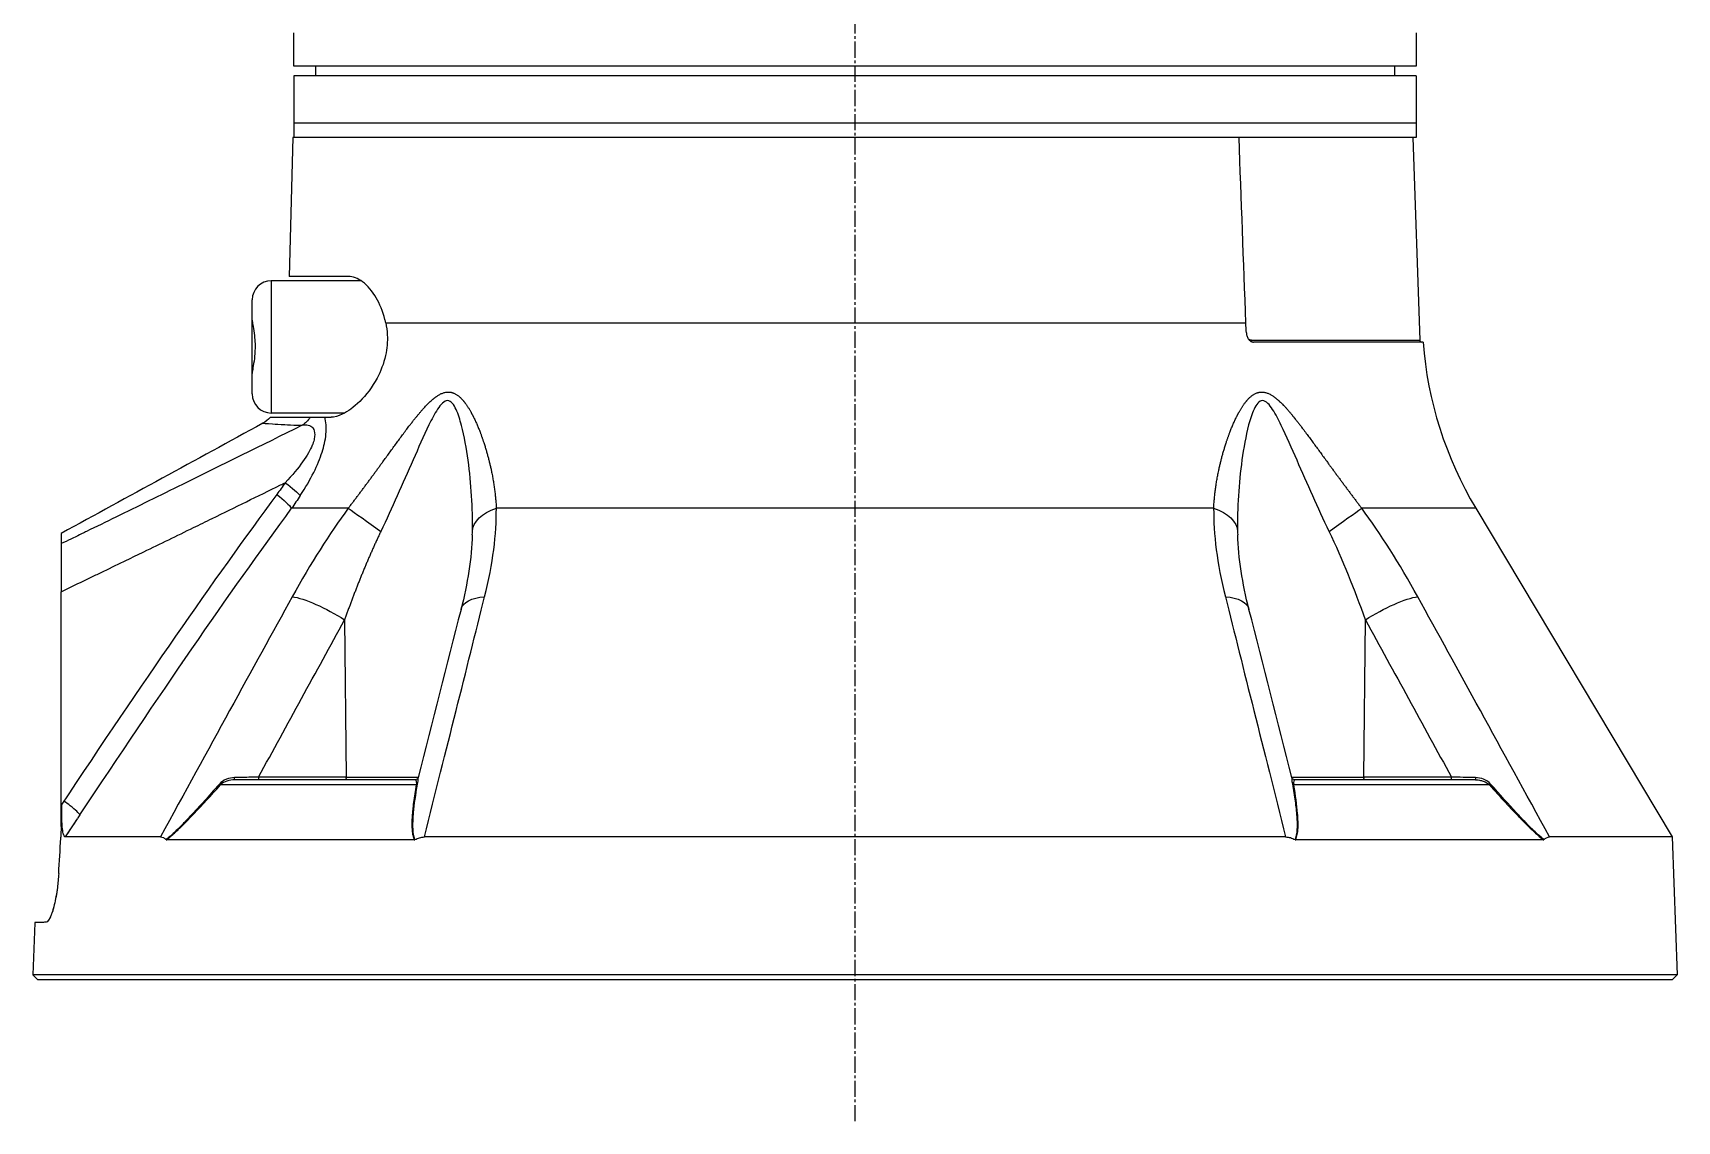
# Model space of a CAD drawing. Header units: millimetres. Extents: x 0 to 4378, y 0 to 2376.
# Drawn here: x 149.3 to 322.1, y 587.4 to 701.8 of the extents above; entities that cross this region are included whole.
import ezdxf

# ---------------------------------------------------------------- set-up
doc = ezdxf.new("R2010")
doc.units = ezdxf.units.MM
doc.header["$LTSCALE"] = 0.2
doc.linetypes.add('CENTER2', pattern=[1.125, 0.75, -0.125, 0.125, -0.125])
doc.layers.add('02_Center Line', color=1, linetype='CENTER2')

# ---------------------------------------------------------------- blocks, each defined once
blk = doc.blocks.new('A$C2641d59f')
for p, q in [((-58.99788131788955, 96.00000000000182), (-58.99788131788955, 99.00000000000182)), ((58.99788131789319, 99.00000000000182), (58.99788131789319, 96.00000000000182)), ((58.99788131789319, 96.00000000000182), (-58.99788131788955, 96.00000000000182)), ((-56.69526961043084, 96.00000000000182), (-56.71272467535891, 95.00000000000182)), ((56.69526961043084, 96.00000000000182), (56.71272467535891, 95.00000000000182)), ((-59, 95.00000000000182), (-59, 88.50000000000182)), ((59, 95.00000000000182), (-59, 95.00000000000182)), ((59, 95.00000000000182), (59, 88.50000000000182)), ((59, 90.00000000000182), (-59, 90.00000000000182)), ((-59.09165072549149, 88.50000000000182), (-59.47396518040114, 73.89999999999964)), ((59, 88.50000000000182), (-59.09165072549149, 88.50000000000182)), ((58.62222269322228, 88.50000000000182), (59.36627882685207, 67.19302010065985)), ((-61.35757160023059, 73.45000000000255), (-61.35757160023059, 59.55000000000109)), ((-51.91498121556651, 73.45000000000255), (-61.35757160023059, 73.45000000000255)), ((-53.24380277816817, 73.89999999999964), (-59.47396518040114, 73.89999999999964)), ((-63.35757160023059, 61.55000000000109), (-63.35757160023059, 71.45000000000255)), ((-49.32365697225396, 69.01392758733527), (41.08654323045448, 69.01392758733527)), ((41.65980048085839, 67.19302010065985), (59.36627882685207, 67.19302010065985)), ((59.70549839655723, 67.00000000000182), (41.89512942248257, 67.00000000000182)), ((-61.45412827580549, 59.100000000004), (-55.7311166800755, 59.100000000004)), ((-53.63645483077562, 59.55000000000109), (-61.35757160023059, 59.55000000000109)), ((-55.73105290613239, 59.100000000004), (-55.07557749949774, 59.100000000004)), ((-53.26389373254642, 49.53608112168331), (-59.22319716028869, 49.53608112172333)), ((37.69948853403912, 49.53608112168331), (-37.69948853407186, 49.53608112168695)), ((65.25560367725484, 49.53608112168331), (53.26389373255188, 49.53608112168331)), ((65.25560367725484, 49.53608112168331), (85.9066057976197, 14.99258666579954)), ((-83.42887954473554, 18.35216030935953), (-83.42893088677738, 40.77397349317289)), ((-58.77755296466967, 40.18198255044808), (-58.7774727404576, 40.18210167973848)), ((58.5297007056397, 40.12261337032214), (58.5296476532676, 40.12271548030367)), ((-53.65089358027763, 37.81226609493933), (-53.4853566482725, 21.29312819804727)), ((53.48535664824703, 21.29312819804727), (53.65089358025398, 37.81226609493933)), ((-71.02883824659148, 32.84434505374338), (-71.02883824659148, 32.83492523750283)), ((-70.7288382465922, 33.2815705641824), (-70.7288382465922, 33.27211003732191)), ((-74.32644903969049, 28.00000000018372), (-74.32145529638365, 28.00000000018372)), ((-74.0288382465933, 28.43996850869917), (-74.0288382465933, 28.43230250017041)), ((-73.82883824659439, 28.73533918587964), (-73.82883824659439, 28.72749287036822)), ((-73.7288382465922, 28.88293441754467), (-73.7288382465922, 28.87500121211087)), ((-46.21265962622056, 21.00000000000182), (-65.2126522615581, 21.00000000000182)), ((-53.48536429224077, 21.29410963994269), (-62.68626785730339, 21.29214691558991)), ((-53.48534690430279, 21.29214691550987), (-45.90464387097745, 21.29214691550987)), ((45.90464387102838, 21.29214691550987), (53.48534690427914, 21.29214691550987)), ((65.212652261529, 21.00000000000182), (46.21265962618054, 21.00000000000182)), ((62.68626785727611, 21.29214691558991), (53.48536429221531, 21.29410963994269)), ((-46.11543369936589, 20.46418141453432), (-66.68335319779544, 20.46418141453432)), ((66.68335319776816, 20.46418141453432), (46.1154336993277, 20.46418141453432)), ((-83.42887409514515, 16.09905492608777), (-83.42887954473554, 18.35216030935953)), ((-83.42887409514515, 16.09905492608777), (-83.35961085378585, 18.3029188322671)), ((-83.14998852689132, 18.7620175213433), (-83.35489165468607, 18.45290484802354)), ((-81.47883824659584, 17.32792990025519), (-81.47883824659584, 17.32799389178217)), ((-81.47883824659584, 17.28461005133249), (-81.47883824659584, 17.28475604055529)), ((-81.22883824659584, 17.66451155348295), (-81.22883824659584, 17.66458568758208)), ((-80.82883824657438, 18.26935042268997), (-80.82883824657438, 18.26957498601951)), ((-83.42887463221632, 16.27118341049754), (-83.46932631844174, 14.98415968118752)), ((-82.99481480386385, 14.9965000441498), (-81.73949372478455, 16.89132182443973)), ((71.22787999214415, 15.68254883717782), (71.2276978293994, 15.68289944134267)), ((-83.47016230749432, 14.88228261239965), (-83.46353557677139, 14.98373622733743)), ((-73.01517167089332, 14.99258666579954), (-82.99519300372594, 14.99258666512287)), ((-46.33548263942612, 14.69478612081548), (-72.35160561411249, 14.69478612081548)), ((45.2628946263394, 14.99258666579954), (-45.26289462592649, 14.99258666737114)), ((72.35160561408702, 14.69478612081548), (46.33548263938428, 14.69478612081548)), ((85.9066057976197, 14.99258666579954), (73.01517164061624, 14.99258666579954)), ((85.90660579797441, 14.99258666581409), (86.41270871266534, 0.4996954135076521)), ((-86.221094580922, 5.986806222705127), (-86.41270871266534, 0.4996954135112901)), ((86.41270871266534, 0.4996954135076521), (-86.4127087126617, 0.4996954135112901)), ((-86.41270871266534, 0.4996954135112901), (-85.93015846101844, 1.818989403545856e-12)), ((-85.93015846101844, 1.818989403545856e-12), (85.9301584610148, -1.818989403545856e-12)), ((86.41270871266534, 0.4996954135076521), (85.9301584610148, -1.818989403545856e-12))]:
    blk.add_line(p, q)
for centre, radius, start, end in [((-61.35757160023059, 71.45000000000255), 2.000000000000002, 90, 180), ((59.56615699225586, 67.20000000000255), 0.2000000000000001, 182.000000000004, 270), ((99.58820448840379, 70.06100551965028), 40.00000000000001, 184.3888581588978, 210.8720833632135), ((-61.35757160023059, 61.55000000000109), 2.000000000000002, 180, 270), ((52.23737825399439, 55.72122140600004), 5.000000000000001, 161.2323786603642, 161.2568348891465)]:
    blk.add_arc(centre, radius, start, end)
at = {"extrusion": (0, 0, -0.9999999999999999)}
for centre, major_axis, ratio, start_param, end_param in [((68.36710382052115, 70.0509255210327), (-1.432827735291606, 40.01783420794884), 0.6817646561882676, 4.684882257077987, 4.710885956730416), ((35.22015836519131, 46.97046557193789), (4.999473748052082, 0.07254131617561752), 0.5854112687848171, 5.239754300711657, 6.263244503907482), ((55.56365480257591, 37.68138112236738), (4.385304804145486, 2.401897364477975), 0.2184332937730045, 4.383547702250129, 5.77849216377495), ((36.5681474184712, 37.68138112983979), (4.844711005073951, 1.236440168090656), 0.4687791268208371, 1.509217204532552e-05, 0.0008866994442377616), ((-4.550487550852267, 149.4239640901706), (79.84917252621227, 134.1595571193332), 0.1101017075436954, 3.086416260472389, 3.086718800803501)]:
    blk.add_ellipse(centre, major_axis=major_axis, ratio=ratio, start_param=start_param, end_param=end_param, dxfattribs=at)
at = {"extrusion": (0, 0, -1)}
for centre, major_axis, ratio, start_param, end_param in [((41.80006334819154, 67.20000000000255), (6.671909118932673e-15, -0.2000000000000001), 0.7017418188255553, 0.5217441921697006, 1.535889741754577), ((45.36529501962286, 55.72122140600004), (7.119305145408818e-14, 5.000000000000001), 0.8684450969006212, 6.138405161316433, 6.138502726635164), ((-59.52340639294016, 60.85018029219464), (0.03806951426071101, 2.999758442288971), 0.9340632835532738, 2.181850768919208, 2.597153296152335), ((-60.68663713804744, 52.30560269561647), (2.480235443825535, -1.687729878621443), 0.1308235511377105, 4.948035408664104, 5.895303441798755), ((-61.56010725568922, 51.07545045156985), (2.411352664815771, -1.784762820625164), 0.1400622427797423, 4.942659321620112, 5.910605933030032), ((-49.76096085215067, 46.97046557193789), (-4.053536188257431, 2.927258849248567), 0.01176237832377594, 0.5188713298109455, 1.542361532997457), ((-35.22015836522223, 46.97046557193789), (-4.999473748050191, 0.0725413161811845), 0.585411268785078, 0.01994080326741297, 1.043431006466839), ((49.76096085213067, 46.97046557193789), (4.053536188257384, 2.927258849248379), 0.01176237832409015, 4.740823774178326, 5.764313977378458), ((-58.24738666996927, 106.6960910248363), (-169.1336206684404, -92.68933907332608), 0.2220571065942742, 4.975886450032911, 4.981824844137864), ((-55.5636550637355, 37.6813815434889), (4.38530399946204, -2.401896923740724), 0.2184332937726352, 3.646285647341157, 5.041230412281969), ((-36.56814741850394, 37.68138112983979), (-4.84471100507386, 1.236440168091962), 0.4687791268206943, 6.283170214987405, 7.230215262005152), ((36.5681474184712, 37.68138112983979), (4.844711005073951, 1.236440168090657), 0.4687791268208373, 5.336155352353412, 6.283200399351633), ((-36.56814741850394, 37.68138112983979), (-4.844711005073859, 1.236440168091958), 0.4687791268206942, 6.282298607728448, 6.283170214987406), ((-65.21265227196636, 21.29999306240461), (-3.088830449502969e-11, -0.299993062415462), 0.003767448132985185, 8.65367718283494e-06, 1.323476485999903), ((-62.5715025417885, 21.30000000007749), (-2.391153681308156e-13, -0.3000000000757287), 0.3826834323650485, 0, 1.544615301971646), ((-53.3705811260279, 21.30000000000109), (-1.003225822727993e-16, -0.30000000000002), 0.3826834323649658, 0, 1.547888461282266), ((-46.21265962622056, 21.30000000000109), (1.756502940375659e-14, -0.2999999999998654), 0.9999929031416048, 4.959733320791932, 6.283185307179645), ((46.21265962618054, 21.30000000000109), (0.07344946687609819, -0.2908695570942053), 0.9999937539354071, 0.2473443803419269, 1.570796326794983), ((53.37058112600243, 21.30000000000109), (-3.332905240856221e-16, -0.3), 0.3826834323653621, 4.735296845897311, 6.283185307179583), ((62.57150254176668, 21.30000000006658), (-4.281218521948166e-12, -0.3000000000633775), 0.3826834323658283, 4.738570000242141, 6.283185306713871), ((65.2126522719409, 21.29999306240825), (3.072389255393693e-11, -0.299993062417407), 0.003767448133108288, 4.959708822038969, 6.283176653497192), ((-66.87237018290398, 20.65701769743646), (0.2236197497770865, -0.1999855182479166), 0.1344646345647762, 0.4552805060985321, 1.192863418949582), ((46.24614998497964, 20.6570176974401), (-0.2951491284394803, -0.05373073590661555), 0.6605644280452561, 5.287347962810649, 6.024930875657823), ((66.87237018288579, 20.65701769742918), (0.2236197497944507, 0.1999855182293748), 0.1344646346481203, 1.94872923463608, 2.686312147490463), ((-84.22234143353671, 18.43069115428625), (-2.50094897447628, 1.656880872925403), 0.1278304533983248, 1.807960477060139, 1.837343748741393), ((-80.91902415452205, 25.69485954397351), (1.774054860926731, 11.65337647668621), 0.1452992235681348, 4.003320861225973, 4.019878715044866), ((1075.350872287683, -700.4975617069122), (-1234.455022477702, -656.3476469862201), 0.9653511194565123, 1.057223007896861, 1.058864727962961), ((-1.662825677158253, -89.56889201972263), (-11.917217211886, -378.2196698701732), 0.2321113495944757, 1.843580702354086, 1.843591468505061)]:
    blk.add_ellipse(centre, major_axis=major_axis, ratio=ratio, start_param=start_param, end_param=end_param, dxfattribs=at)
at = {"extrusion": (0, 0, -0.9999999999999998)}
for centre, major_axis, ratio, start_param, end_param in [((-98.752649785627, 66.20846790545875), (-45.75208855537981, -9.383181901956274), 0.7959866915353593, 3.813983444511928, 3.853066969921844), ((-46.24614998502148, 20.65701769742918), (0.2951491284363623, -0.0537307359346723), 0.6605644279742764, 0.2582544314624835, 0.9958373443043325), ((-70.32023226974343, 35.6927524015864), (-166.0234753291558, -250.6170606738175), 0.002880447990082447, 4.783917869694299, 4.785571770148213)]:
    blk.add_ellipse(centre, major_axis=major_axis, ratio=ratio, start_param=start_param, end_param=end_param, dxfattribs=at)
at = {"extrusion": (0, 0, -0.9999999999999997)}
blk.add_ellipse((67.61278340083481, 21.52021608854011), major_axis=(-14.7072059155963, 0.2925131865084867), ratio=0.02351572711240821, start_param=4.87577315885933, end_param=5.053497685291346, dxfattribs=at)
for points, knots in [([(-58.99788131788955, 99.00000000000182), (-58.99788131788955, 99.05596077663904), (-58.99796531498578, 99.11269328280287), (-58.99811344497721, 99.16549944680992), (-58.9982615747449, 99.21830553001018), (-58.99847675059209, 99.26864172552632), (-58.99870808990454, 99.31234000420773), (-58.99893943452844, 99.3560392856798), (-58.9991914942857, 99.39430562870075), (-58.99940466529551, 99.42397035231443), (-58.9996178396359, 99.45363553942843), (-58.99979631766109, 99.47553683756087), (-58.99989822190764, 99.48784235790481), (-58.9999647125951, 99.49587148875253), (-58.99999999999636, 99.49998670446257), (-58.99999999999636, 99.49999996723454), (-58.99999999999636, 99.49999998907697), (-58.99999999989996, 99.49999999971806), (-58.99999999970532, 99.4999999991469)], [0, 0, 0, 0, 0.107467641415859, 0.107467641415859, 0.107467641415859, 0.21493511837461, 0.21493511837461, 0.21493511837461, 0.322405061510816, 0.322405061510816, 0.322405061510816, 0.42987668383301, 0.42987668383301, 0.42987668383301, 0.499999985704788, 0.499999985704788, 0.499999985704788, 0.5001154899819796, 0.5001154899819796, 0.5001154899819796, 0.5001154899819796]), ([(58.9999999997126, 99.4999999991469), (58.99999981937799, 99.49999947119613), (58.99991584697273, 99.49031855935209), (58.99976788033564, 99.47181557103067), (58.99961975472252, 99.45329270296679), (58.99940458357923, 99.42539766286973), (58.99917324608759, 99.39044042006753), (58.99894190328996, 99.3554823751274), (58.99868984233035, 99.31249762741754), (58.99847666796632, 99.2650455438179), (58.99826349027353, 99.2175927187327), (58.99808500701511, 99.16436799496842), (58.99798309946345, 99.10958938726435), (58.99791660661685, 99.0738473303918), (58.99788131789319, 99.03681389264784), (58.99788131789319, 99.00000000000182)], [0.5001154900536773, 0.5001154900536773, 0.5001154900536773, 0.5001154900536773, 0.607467633342504, 0.607467633342504, 0.607467633342504, 0.714935116538333, 0.714935116538333, 0.714935116538333, 0.82240506571597, 0.82240506571597, 0.82240506571597, 0.929876694220965, 0.929876694220965, 0.929876694220965, 1, 1, 1, 1]), ([(-49.32365697225396, 69.01392758733527), (-49.35010379524101, 69.13707195021016), (-49.37839029869428, 69.25902800219228), (-49.63051690834982, 70.25470446355575), (-49.96306931653817, 71.03755899955831), (-50.7319284975365, 72.35909815970626), (-51.23694116961087, 72.95038489831677), (-52.26148245477816, 73.71483853950667), (-52.77922288675654, 73.89945831921614), (-53.24380277816817, 73.89999999999964)], [-4.497581447623855, -4.497581447623855, -4.497581447623855, -4.497581447623855, -4.459504378649212, -4.459504378649212, -4.182134506003827, -4.182134506003827, -3.861141805736833, -3.861141805736833, -3.549738273612625, -3.549738273612625, -3.549738273612625, -3.549738273612625]), ([(-63.3575716002324, 69.29740700247748), (-63.35777990305542, 69.18466142588113), (-63.33468480531155, 69.02710643422142), (-63.26182115268603, 68.58216630109928), (-63.20690945331808, 68.27590067775418), (-63.12226401839689, 67.64561385689558), (-63.09037201810497, 67.3380993563278), (-63.06134968094011, 66.7876588493582), (-63.0571189028451, 66.55331768443102), (-63.06634963884062, 66.05495588309532), (-63.08218269135796, 65.79474756042146), (-63.14181514313168, 65.16395194094912), (-63.19531963074587, 64.8137818700543), (-63.28876560930075, 64.24924631368594), (-63.32899055847702, 64.02713964526083), (-63.3538873275611, 63.79963464073626), (-63.35766524145947, 63.74748671792076), (-63.3575716002324, 63.70259299752615)], [1.226866860049611, 1.226866860049611, 1.226866860049611, 1.226866860049611, 1.323507215695209, 1.323507215695209, 1.445860169712676, 1.445860169712676, 1.546240725166403, 1.546240725166403, 1.61872455074069, 1.61872455074069, 1.70080073604406, 1.70080073604406, 1.826043551194222, 1.826043551194222, 1.937058211534999, 1.937058211534999, 1.976178444909603, 1.976178444909603, 1.976178444909603, 1.976178444909603]), ([(-49.32365697225396, 69.01392758733527), (-49.23897549000139, 68.61669793953297), (-49.18310130430837, 68.20321364718802), (-49.12416466571813, 67.04709471792557), (-49.18887330551297, 66.31463678118416), (-49.53626394155071, 64.73859887995968), (-49.85034171461666, 63.94050955633975), (-50.74069017980582, 62.27107397987675), (-51.38418572818046, 61.435576229871), (-52.67367566933353, 60.16070781126291), (-53.30940870242921, 59.69763256494298), (-54.31926536001629, 59.21085132740154), (-54.71924167172619, 59.09997913731968), (-55.07557749949592, 59.100000000004)], [-3.945015849113856, -3.945015849113856, -3.945015849113856, -3.945015849113856, -3.812381416842002, -3.812381416842002, -3.585477498220373, -3.585477498220373, -3.313626774316878, -3.313626774316878, -2.951008644487252, -2.951008644487252, -2.619444718049323, -2.619444718049323, -2.379641178510675, -2.379641178510675, -2.379641178510675, -2.379641178510675]), ([(41.13408694869031, 67.97382305320752), (41.14108397180462, 67.8457028573448), (41.16627396479817, 67.71937261286257), (41.25129990480673, 67.48054995897655), (41.31130787929214, 67.37094407695804), (41.4502958523135, 67.19650139824626), (41.52575273677576, 67.12976628478464), (41.67208069231128, 67.04409183235657), (41.74017987178377, 67.01882177855987), (41.83773655521873, 67.00241758761513), (41.86651419948248, 66.99999988775198), (41.89512942248257, 67.00000000000182)], [0.03964738329097985, 0.03964738329097985, 0.03964738329097985, 0.03964738329097985, 0.0781729810393118, 0.0781729810393118, 0.1178623118196047, 0.1178623118196047, 0.1537190074562945, 0.1537190074562945, 0.1825701668262684, 0.1825701668262684, 0.1946468712909609, 0.1946468712909609, 0.1946468712909609, 0.1946468712909609]), ([(-40.21779140185754, 47.10135030598576), (-40.17206216730119, 49.57898896162988), (-40.3264571316904, 52.09386931435256), (-40.84073780428844, 55.82628754928919), (-41.05679069860707, 57.06824092626084), (-41.51915879278204, 58.83909390067674), (-41.69741498934673, 59.42105135607744), (-42.15441046811611, 60.41320603468375), (-42.45009118916641, 60.84085682425757), (-43.18516658222143, 60.85548204245606), (-43.55839742469834, 60.43496582085754), (-44.20349555817302, 59.45857231709488), (-44.4964164510202, 58.88973995917877), (-45.36066876565383, 57.11547964514648), (-45.89887805285252, 55.86755224871922), (-47.53784725727382, 52.1180901862881), (-48.65384611049558, 49.58603525178296), (-49.84178917348618, 47.10135030598576)], [0, 0, 0, 0, 0.25, 0.25, 0.375, 0.375, 0.4375, 0.4375, 0.5, 0.5, 0.5625, 0.5625, 0.624999999999999, 0.624999999999999, 0.749999999999999, 0.749999999999999, 1, 1, 1, 1]), ([(49.84178917346435, 47.10135030598576), (48.65721498492894, 49.57898896162624), (47.54835883669148, 52.09386931435256), (45.91695283802255, 55.82628754928919), (45.38127296268431, 57.06824092626448), (44.52221485665905, 58.83909390067311), (44.224432609004, 59.42105135606289), (43.57640142178388, 60.41320603469831), (43.20618609119447, 60.84085682422847), (42.46854294656805, 60.85548204248153), (42.16849955293947, 60.43496582082116), (41.71086886219564, 59.45857231713126), (41.53420056694085, 58.88973995917149), (41.06570662435479, 57.11547964515739), (40.8474510393462, 55.86755224872286), (40.3277827545553, 52.11809018627719), (40.17193211543417, 49.58603525181206), (40.21779140182662, 47.10135030598576)], [0, 0, 0, 0, 0.250000000000001, 0.250000000000001, 0.375000000000001, 0.375000000000001, 0.437500000000001, 0.437500000000001, 0.500000000000001, 0.500000000000001, 0.562500000000001, 0.562500000000001, 0.625, 0.625, 0.750000000000001, 0.750000000000001, 1, 1, 1, 1]), ([(-58.30714185546822, 50.86597543961216), (-57.1715441268243, 52.58715699854838), (-56.43875021842541, 54.12685932208296), (-56.02040894796301, 55.42788766314879), (-55.81123831272998, 56.07840183368353), (-55.67390703754427, 56.62446165952679), (-55.60569862743614, 57.31789116275286), (-55.53749021732801, 58.01132066597893), (-55.58795135817854, 58.64659572117853), (-55.73105294240304, 59.100000000004)], [0, 0, 0, 0, 0.5, 0.5, 0.5, 0.75, 0.75, 0.75, 1, 1, 1, 1]), ([(-58.10472569676858, 58.26571478955702), (-62.40498413267233, 56.13283995889469), (-66.59834659463922, 54.06057669759139), (-70.68311162740792, 52.0500081895716), (-73.06236855196039, 50.87891046262484), (-75.40478489336601, 49.72874357580622), (-77.71001831119611, 48.59971959594805), (-78.73617733689753, 48.09714222646835), (-79.75496819878026, 47.59875376854143), (-80.76636126634185, 47.10457249403953), (-80.91984649665028, 47.02957739157682), (-81.07317028580474, 46.95462506278091), (-81.2263419245428, 46.87963488528658), (-81.62809018553162, 46.68294590521509), (-82.02851364224625, 46.48820591714139), (-82.42782516477382, 46.29331563828055)], [0, 0, 0, 0, 0.5039546104364107, 0.5039546104364107, 0.5039546104364107, 0.7974935256304067, 0.7974935256304067, 0.7974935256304067, 0.9281603834382046, 0.9281603834382046, 0.9281603834382046, 0.9479898972121645, 0.9479898972121645, 0.9479898972121645, 1, 1, 1, 1]), ([(-62.24514397332314, 58.47133172258873), (-62.24426314869925, 58.47181501870909), (-61.89677616966583, 58.44852699433432), (-61.21213423656627, 58.4088054040094), (-60.87763127582548, 58.38939819430198), (-60.46421544526856, 58.36499954831561), (-59.96754446107116, 58.33766815389936), (-59.95625959329118, 58.3370471569342), (-59.94492971830368, 58.33642466063793), (-59.93355498944948, 58.33580074133897), (-59.55226635546023, 58.3148865428102), (-59.11543962074211, 58.28765212966209), (-58.62933873651855, 58.27683426710973)], [0.5000316437555168, 0.5000316437555168, 0.5000316437555168, 0.5000316437555168, 0.7671377573834874, 0.7671377573834874, 0.7671377573834874, 0.8976406984407046, 0.8976406984407046, 0.8976406984407046, 0.9006058574323157, 0.9006058574323157, 0.9006058574323157, 1, 1, 1, 1]), ([(-58.10472569677404, 58.26571478954975), (-57.97981925873319, 58.29010919790562), (-57.86517972511865, 58.30183761893386), (-57.65820162342425, 58.3049115757367), (-57.59058088924212, 58.30133267182646), (-57.27600137505942, 58.23689834431389), (-57.12659246877593, 58.15575161695415), (-56.84951246625133, 57.80342198134349), (-56.78167470052722, 57.55384216161292), (-56.79417299133456, 57.09152009473655), (-56.81742807726187, 56.92277821375137), (-56.88223459647816, 56.65042508130682), (-56.90882508646064, 56.55643208263609), (-56.97220394159376, 56.36244968897336), (-57.02567830195949, 56.22162113538252), (-57.45597740136145, 55.16844764460075), (-58.38229741250689, 53.81745578998925), (-59.89288003648471, 52.22707185061336)], [0, 0, 0, 0, 0.0624999999999958, 0.0624999999999958, 0.124999999999992, 0.124999999999992, 0.249999999999984, 0.249999999999984, 0.374999999999976, 0.374999999999976, 0.437499999999974, 0.437499999999974, 0.468749999999972, 0.468749999999972, 0.499999999999971, 0.499999999999971, 1, 1, 1, 1]), ([(-83.42889715421006, 40.77397225138884), (-82.3116441195616, 41.31245749465415), (-81.19410259521464, 41.8502771677031), (-80.07700785083944, 42.38911604827263), (-79.69816109683234, 42.57185557136654), (-79.31936022464652, 42.75469749514195), (-78.94060555344186, 42.93764105329137), (-78.14692762754385, 43.32099807784653), (-77.35344438208631, 43.70479092483401), (-76.5601456936638, 44.08899539842787), (-75.95572867823648, 44.38172211616438), (-75.35141879757794, 44.67468778183502), (-74.74721249525464, 44.96788342551918), (-73.00848410027174, 45.81161443097335), (-71.27060736283784, 46.65724520804179), (-69.53349871240425, 47.50457371814082), (-68.87620061581765, 47.82519120901088), (-68.219011778805, 48.14605059088171), (-67.56192893096522, 48.46714410187815), (-65.16827737119456, 49.63683828267858), (-62.77602172559637, 50.80962300320425), (-60.38498407434236, 51.98507995633372), (-60.2209514716269, 52.06571995098238), (-60.05692451253344, 52.14637260566633), (-59.89294017092834, 52.22704226836322)], [0, 0, 0, 0, 0.1421652837245261, 0.1421652837245261, 0.1421652837245261, 0.190378612578461, 0.190378612578461, 0.190378612578461, 0.2914093265324066, 0.2914093265324066, 0.2914093265324066, 0.368384977048041, 0.368384977048041, 0.368384977048041, 0.5898983057888376, 0.5898983057888376, 0.5898983057888376, 0.673715912312036, 0.673715912312036, 0.673715912312036, 0.979050536781829, 0.979050536781829, 0.979050536781829, 0.9999974395311569, 0.9999974395311569, 0.9999974395311569, 0.9999974395311569]), ([(-83.42889948981247, 46.90031270232248), (-83.42889951261532, 46.90031268986604), (-83.42889953541817, 46.90031165241635), (-83.42889955821738, 46.90030959038086), (-83.4289026712504, 46.90002804116193), (-83.42890574457851, 46.8806334003948), (-83.42890877056561, 46.84328919242944), (-83.42891181404957, 46.80572905546251), (-83.42891480830258, 46.75001255123243), (-83.4289177626215, 46.67749663748509), (-83.42891779034471, 46.67681612075648), (-83.42891781806247, 46.67613412569153), (-83.42891784577296, 46.67545065323611), (-83.42892076244243, 46.60351259784329), (-83.42892361661325, 46.50636677101102), (-83.42892648472844, 46.41498937870165), (-83.42892654380012, 46.41310733339014), (-83.4289266028245, 46.41122817154064), (-83.42892666179614, 46.40935213220473), (-83.42892949324596, 46.3192769901525), (-83.42893228610228, 46.20948323188895), (-83.42893436792656, 45.8210294926339)], [0.499087152591399, 0.499087152591399, 0.499087152591399, 0.499087152591399, 0.5, 0.5, 0.5, 0.6246396587464345, 0.6246396587464345, 0.6246396587464345, 0.75, 0.75, 0.75, 0.7511764287981537, 0.7511764287981537, 0.7511764287981537, 0.875, 0.875, 0.875, 0.877550319783114, 0.877550319783114, 0.877550319783114, 1, 1, 1, 1]), ([(-83.42893436792656, 45.82102949180808), (-83.4289352004671, 45.66559109591435), (-83.42893575721246, 45.41733119193123), (-83.4289363160351, 44.77031784473911), (-83.42893629323225, 44.36192014450171), (-83.42893560099583, 43.44018444726498), (-83.42893495106546, 42.93084888145859), (-83.42893322616328, 41.87742706805329), (-83.4289321352444, 41.3229716241749), (-83.42889715421006, 40.77397225138884)], [-0.6621411955046085, -0.6621411955046085, -0.6621411955046085, -0.6621411955046085, -0.500004661764362, -0.500004661764362, -0.330185761901586, -0.330185761901586, -0.1648010392819811, -0.1648010392819811, -7.303728316256653e-06, -7.303728316256653e-06, -7.303728316256653e-06, -7.303728316256653e-06]), ([(-65.21374811873102, 21.22655100394149), (-65.51414538070458, 21.21941077293195), (-65.76293809793242, 21.17579341432611), (-66.07475576346769, 21.05349668929375), (-66.38657342900115, 20.93119996425776), (-66.63301649735877, 20.76373177373353), (-66.81484775148601, 20.55527606855139)], [0, 0, 0, 0, 0.5, 0.5, 0.5, 1, 1, 1, 1]), ([(-62.68626823079467, 21.2921469155026), (-62.80536151858905, 21.28878362034993), (-62.96461826775521, 21.283883178412), (-63.37402608025877, 21.27254198808623), (-63.65932846420765, 21.26535034749213), (-64.45847859246715, 21.24449980194731), (-64.89771297149673, 21.23406756257282), (-65.21374811873102, 21.22655100394149)], [0, 0, 0, 0, 0.249999999999997, 0.249999999999997, 0.499999999999994, 0.499999999999994, 0.9999999897108722, 0.9999999897108722, 0.9999999897108722, 0.9999999897108722]), ([(-46.21265962622056, 21.00000000000182), (-46.21163934727156, 21.00000000000182), (-46.18730065436102, 20.99241500384051), (-46.16970848663368, 20.96549974774643), (-46.16091240277092, 20.95204211969576), (-46.15302286122096, 20.93614381021143), (-46.14626920716546, 20.920105159983), (-46.13951555311178, 20.90406650975456), (-46.13688644692047, 20.89842185567068), (-46.12978470467715, 20.87331246184658), (-46.1013777357075, 20.77287488656111), (-46.09574509862796, 20.62295855088269), (-46.11543369936589, 20.46418141453432)], [0, 0, 0, 0, 0.250000000000017, 0.250000000000017, 0.250000000000017, 0.375000000000014, 0.375000000000014, 0.375000000000014, 0.500000000000011, 0.500000000000011, 0.500000000000011, 1, 1, 1, 1]), ([(-45.96985338562808, 20.55527606855139), (-45.93111392198261, 20.76284622896674), (-45.91858481771669, 20.94457891877937), (-45.91747518112243, 21.05230878864495), (-45.91638779654568, 21.15787830531735), (-45.92441206907279, 21.21696887246617), (-45.92195599880688, 21.22605598316113)], [0, 0, 0, 0, 0.5, 0.5, 0.5, 0.9899732859675678, 0.9899732859675678, 0.9899732859675678, 0.9899732859675678]), ([(45.92195585622903, 21.22607290792621), (45.92438150571616, 21.2176151384283), (45.91611459266278, 21.17332114196142), (45.91727051903581, 21.05349668932286), (45.91845029500655, 20.93119996419591), (45.93094864636623, 20.76373177367168), (45.96985338558807, 20.55527606855139)], [0.0101076806554166, 0.0101076806554166, 0.0101076806554166, 0.0101076806554166, 0.5, 0.5, 0.5, 1, 1, 1, 1]), ([(65.21265228175253, 21.00000000000182), (65.22473189923949, 21.00000000000182), (65.47494140918934, 20.99241500387689), (65.63921300221409, 20.96549974768095), (65.72134879872465, 20.95204211958298), (65.7935190310618, 20.936143810055), (65.8559054116231, 20.92010515982656), (65.91829179218439, 20.90406650959449), (65.93967929138671, 20.89842185568523), (66.01414535033473, 20.87331246184658), (66.3120095861268, 20.77287488648835), (66.53498361084712, 20.62295855074444), (66.68335319776816, 20.46418141453069)], [0, 0, 0, 0, 0.250000000000002, 0.250000000000002, 0.250000000000002, 0.375000000000003, 0.375000000000003, 0.375000000000003, 0.500000000000003, 0.500000000000003, 0.500000000000003, 1, 1, 1, 1]), ([(66.81484775145873, 20.55527606855139), (66.63378892083529, 20.76284622909407), (66.35142247716794, 20.94457891876846), (66.07823244844985, 21.05230878864495), (65.80504241973176, 21.16003865852508), (65.51595243646807, 21.21936784340323), (65.21374811870555, 21.22655100394149)], [0, 0, 0, 0, 0.5, 0.5, 0.5, 1, 1, 1, 1]), ([(-66.81484775158788, 20.55527606843498), (-67.36543423382318, 19.92406830547588), (-67.89389006881538, 19.32734981907379), (-68.40095011091034, 18.76592805598739), (-68.65448013195964, 18.48521717444783), (-68.90265294041819, 18.21334998234852), (-69.14539227774003, 17.95041336030226), (-69.27018949256671, 17.81523231190477), (-69.40409780962, 17.67101108599127), (-69.53749700508524, 17.52790569324679), (-69.66356860270935, 17.39266105830575), (-69.7893053379048, 17.25830189815133), (-69.9063374592024, 17.13345860113441), (-70.3002842828173, 16.71321824520237), (-70.61139895406814, 16.38398536566638), (-70.94811710808062, 16.04769096870768), (-71.02315048658056, 15.97275201910634), (-71.0994452194318, 15.8973436369688), (-71.17826424956183, 15.82054901161428), (-71.61078984103005, 15.39913249965866), (-72.02120268194449, 15.03152935183061), (-72.4016308909031, 14.71445221376598)], [0, 0, 0, 0, 0.25, 0.25, 0.25, 0.375, 0.375, 0.375, 0.4392650343597297, 0.4392650343597297, 0.4392650343597297, 0.5, 0.5, 0.5, 0.7044425627018706, 0.7044425627018706, 0.7044425627018706, 0.75, 0.75, 0.75, 0.9999999997526038, 0.9999999997526038, 0.9999999997526038, 0.9999999997526038]), ([(-72.35160624515447, 14.69478796126532), (-72.14224867314442, 14.8646131629921), (-71.92717301961966, 15.04757667843842), (-71.70656828093706, 15.24372731006406), (-71.59626578475218, 15.34180273865604), (-71.48458413990738, 15.44317851728738), (-71.37152156907177, 15.54783719870284), (-71.25845899823616, 15.65249588012193), (-71.11526642946046, 15.7880913629906), (-71.02817569840772, 15.87163857520318), (-70.98705311115191, 15.91108798024106), (-70.94472987184781, 15.95194654211627), (-70.90120410031705, 15.99418742817397), (-70.7603693286328, 16.13086474219563), (-70.60700834146337, 16.28249907121608), (-70.4412241427708, 16.44884986143552), (-70.2242034130013, 16.66661229100828), (-69.96003807092711, 16.93654669258649), (-69.72647083190168, 17.17831982931057), (-69.63722927449271, 17.27069670267338), (-69.54727331856338, 17.36425685168251), (-69.4566221213845, 17.45893192785843), (-68.59824685807325, 18.3554092604445), (-67.67234455425933, 19.35759727389632), (-66.68335319779544, 20.46418141453432)], [1.43745142533264e-07, 1.43745142533264e-07, 1.43745142533264e-07, 1.43745142533264e-07, 0.125, 0.125, 0.125, 0.1875, 0.1875, 0.1875, 0.25, 0.25, 0.25, 0.2795113116207419, 0.2795113116207419, 0.2795113116207419, 0.375, 0.375, 0.375, 0.5, 0.5, 0.5, 0.547760099930063, 0.547760099930063, 0.547760099930063, 1, 1, 1, 1]), ([(-46.11543369936589, 20.46418141453069), (-46.23259495513412, 19.82353769389556), (-46.32705237479058, 19.21942938143002), (-46.39930343874039, 18.65178264462702), (-46.43542897071529, 18.36795927622552), (-46.46600435322944, 18.09325299861848), (-46.49110771096093, 17.82767472662636), (-46.50292147254913, 17.70269230706799), (-46.51352283546839, 17.57972223178331), (-46.52292281328846, 17.45879453999623), (-46.52350995955931, 17.45124109205608), (-46.52409241627174, 17.44369524572357), (-46.52467013857313, 17.43615704625154), (-46.53449696471398, 17.30793527686365), (-46.54166249412265, 17.20462982824938), (-46.55008769778942, 17.05834619399502), (-46.57418899001277, 16.63988454544051), (-46.57952452621976, 16.29377229317288), (-46.56727959295677, 15.99477392918016), (-46.56240244733817, 15.87568315671342), (-46.55534206195807, 15.76369021416212), (-46.54520370713362, 15.65758128925336), (-46.52740746681229, 15.47132425242125), (-46.50849661588654, 15.33400732174596), (-46.47545454000647, 15.17646198624971), (-46.44241250357663, 15.01891683885151), (-46.39587694681722, 14.85835618350211), (-46.33548351767968, 14.69478796126532)], [0, 0, 0, 0, 0.250000000000003, 0.250000000000003, 0.250000000000003, 0.375000000000003, 0.375000000000003, 0.375000000000003, 0.4338256046988476, 0.4338256046988476, 0.4338256046988476, 0.437500000000003, 0.437500000000003, 0.437500000000003, 0.500000000000003, 0.500000000000003, 0.500000000000003, 0.6787886469182824, 0.6787886469182824, 0.6787886469182824, 0.750000000000004, 0.750000000000004, 0.750000000000004, 0.875000000000002, 0.875000000000002, 0.875000000000002, 0.9999998507560783, 0.9999998507560783, 0.9999998507560783, 0.9999998507560783]), ([(-46.25602205632822, 14.71446385851414), (-46.3670328902117, 15.03390638370365), (-46.43287052579035, 15.40662396914377), (-46.45518820555844, 15.83592443843554), (-46.45904629586585, 15.91013824545917), (-46.46135443157254, 15.9800205891861), (-46.4628575724073, 16.04830002421477), (-46.46570205186617, 16.17750910839277), (-46.46510322775794, 16.30134020661899), (-46.46227062302933, 16.43965088983714), (-46.45794115256649, 16.65105067022341), (-46.44734051029263, 16.8864797857841), (-46.43063487971085, 17.14458550143718), (-46.42248074371673, 17.27056871984132), (-46.41280494400417, 17.3979181286395), (-46.40183668264945, 17.52655594406497), (-46.3229208790508, 18.45209521132529), (-46.17616813586937, 19.44982364114367), (-45.96985338564991, 20.5552760684277)], [3.037985271076091e-06, 3.037985271076091e-06, 3.037985271076091e-06, 3.037985271076091e-06, 0.249999999999998, 0.249999999999998, 0.249999999999998, 0.2932173445480433, 0.2932173445480433, 0.2932173445480433, 0.374999999999997, 0.374999999999997, 0.374999999999997, 0.499999999999996, 0.499999999999996, 0.499999999999996, 0.5610133807393108, 0.5610133807393108, 0.5610133807393108, 1, 1, 1, 1]), ([(45.96985338560989, 20.55527606843498), (46.08765805577059, 19.92406837031558), (46.18629090330069, 19.32734993562735), (46.26268082584829, 18.76592820320911), (46.30087578712119, 18.48521733699636), (46.33356372868911, 18.21335015567638), (46.36072793100357, 17.95041353994202), (46.37469360372052, 17.81523244100208), (46.38832177956647, 17.67101114937213), (46.40049637062839, 17.52790569334866), (46.41200220380415, 17.39266110934295), (46.42219660600676, 17.25830200073506), (46.43063434836222, 17.1334587495603), (46.45903700766576, 16.71321833689399), (46.47170293712225, 16.383985415805), (46.46364276475833, 16.04769096852579), (46.46184665817236, 15.97275204110156), (46.45913408230263, 15.89734368109748), (46.45494239486106, 15.82054907884049), (46.43194045544442, 15.39913769892701), (46.36621040259524, 15.03153837048558), (46.25602205629912, 14.71446385850686)], [0, 0, 0, 0, 0.249999999999999, 0.249999999999999, 0.249999999999999, 0.374999999999998, 0.374999999999998, 0.374999999999998, 0.4392650599270913, 0.4392650599270913, 0.4392650599270913, 0.499999999999997, 0.499999999999997, 0.499999999999997, 0.7044425793038164, 0.7044425793038164, 0.7044425793038164, 0.749999999999998, 0.749999999999998, 0.749999999999998, 0.9999969393285996, 0.9999969393285996, 0.9999969393285996, 0.9999969393285996]), ([(46.33548351763966, 14.69478796126532), (46.39818717021262, 14.86461316307214), (46.44851298342473, 15.04757667864942), (46.48647937691203, 15.24372731045696), (46.50546259548537, 15.34180273914353), (46.52135777250442, 15.44317851788037), (46.53415588513781, 15.54783719941224), (46.54695399777302, 15.65249588094412), (46.55815844204517, 15.78809136446034), (46.56314900751386, 15.87163857630549), (46.56550545762548, 15.91108798098685), (46.5674918068471, 15.95194654249462), (46.56916012146394, 15.99418742817033), (46.57455822703196, 16.13086474176635), (46.57575348303362, 16.28249907039753), (46.57320040123159, 16.44884986026409), (46.5698582752666, 16.6666122890656), (46.55804344249191, 16.93654668884665), (46.54250702181162, 17.17831982578173), (46.53657085371015, 17.2706967002905), (46.52986018657248, 17.36425685048198), (46.52244991363477, 17.45893192786571), (46.45228211552603, 18.35540926044087), (46.31780640118086, 19.3575972738854), (46.1154336993277, 20.46418141453069)], [1.437453417359733e-07, 1.437453417359733e-07, 1.437453417359733e-07, 1.437453417359733e-07, 0.125000000000004, 0.125000000000004, 0.125000000000004, 0.187500000000006, 0.187500000000006, 0.187500000000006, 0.250000000000008, 0.250000000000008, 0.250000000000008, 0.2795113114870848, 0.2795113114870848, 0.2795113114870848, 0.375000000000007, 0.375000000000007, 0.375000000000007, 0.500000000000006, 0.500000000000006, 0.500000000000006, 0.5477601004818883, 0.5477601004818883, 0.5477601004818883, 1, 1, 1, 1]), ([(66.68335319776816, 20.46418141453069), (67.25591777571753, 19.82353791718742), (67.80581052802518, 19.2194297482838), (68.33247828157437, 18.65178307552378), (68.59581215834987, 18.36795973914013), (68.85334139414408, 18.09325347365484), (69.10501652739549, 17.82767519385197), (69.22345620726992, 17.70269261796602), (69.34060974544991, 17.57972238700131), (69.4564437755289, 17.45879453983616), (69.46367891022055, 17.45124123912137), (69.47090926707824, 17.44369553969409), (69.47813482924903, 17.43615748681441), (69.60104116610273, 17.30793570355127), (69.70052108740856, 17.20463024348101), (69.84244160311937, 17.05834657800187), (70.2484221142713, 16.63988475810947), (70.59336583720687, 16.29377238511188), (70.90168544679909, 15.99477392883819), (71.0244887782901, 15.87568320155515), (71.14146344048459, 15.76369029865054), (71.25437717049135, 15.65758140929211), (71.45257903837955, 15.47132434322521), (71.6022672236868, 15.33400736776639), (71.78100459850612, 15.17646201671414), (71.95974175992524, 15.01891685376722), (72.14996215857536, 14.85835618826786), (72.35160624512719, 14.69478796126532)], [0, 0, 0, 0, 0.250000000000004, 0.250000000000004, 0.250000000000004, 0.375000000000006, 0.375000000000006, 0.375000000000006, 0.433825676549421, 0.433825676549421, 0.433825676549421, 0.437500000000006, 0.437500000000006, 0.437500000000006, 0.500000000000005, 0.500000000000005, 0.500000000000005, 0.6787886819572461, 0.6787886819572461, 0.6787886819572461, 0.750000000000003, 0.750000000000003, 0.750000000000003, 0.875000000000001, 0.875000000000001, 0.875000000000001, 0.9999998507561865, 0.9999998507561865, 0.9999998507561865, 0.9999998507561865]), ([(72.4016308909413, 14.71445221379872), (72.01836204664687, 15.0338973258531), (71.60293179949258, 15.40661875287879), (71.16329392902298, 15.83592443904308), (71.08729400388074, 15.91013824591755), (71.01682416230688, 15.98002058943348), (70.9486700517009, 16.04830002421477), (70.81969812551142, 16.1775091085201), (70.69904108447554, 16.30134020668447), (70.56551632384071, 16.43965089002268), (70.36143154620004, 16.65105067025979), (70.13817698111052, 16.88647978585323), (69.8943623613086, 17.1445855017173), (69.77535472763338, 17.27056872006688), (69.65592218036727, 17.39791812877047), (69.53599284323354, 17.52655594407224), (68.67311041164794, 18.45209521171455), (67.77910578770025, 19.4498236403906), (66.81484775156969, 20.5552760684277)], [2.455419299477256e-10, 2.455419299477256e-10, 2.455419299477256e-10, 2.455419299477256e-10, 0.250000000000006, 0.250000000000006, 0.250000000000006, 0.2932173444173274, 0.2932173444173274, 0.2932173444173274, 0.375000000000007, 0.375000000000007, 0.375000000000007, 0.500000000000008, 0.500000000000008, 0.500000000000008, 0.5610133806648235, 0.5610133806648235, 0.5610133806648235, 1, 1, 1, 1]), ([(-82.99481480386385, 14.9965000441498), (-83.03341142736099, 14.99902532632586), (-83.07255727895972, 15.02425734558165), (-83.15073417687381, 15.1397080115039), (-83.18813624765244, 15.24203322661015), (-83.26362592197984, 15.54244880876468), (-83.29466197763759, 15.76817941669833), (-83.34039835159638, 16.26419663605884), (-83.3546030020716, 16.5353824174872), (-83.37654186032523, 17.29998971137502), (-83.37248171032297, 17.8142714777623), (-83.35926522032605, 18.30267249301505)], [1.055933170255394, 1.055933170255394, 1.055933170255394, 1.055933170255394, 1.099932173567964, 1.099932173567964, 1.15301570134147, 1.15301570134147, 1.23739034584097, 1.23739034584097, 1.321764990340471, 1.321764990340471, 1.465056133795449, 1.465056133795449, 1.465056133795449, 1.465056133795449]), ([(-81.4660235157371, 17.30555111075773), (-81.55913361381317, 17.47946423524081), (-81.9365184030994, 17.84228031782368), (-82.47976081996057, 18.26542841481387), (-82.68970998778059, 18.42896422878948), (-82.91902342692447, 18.59840033755427), (-83.14998853489124, 18.76201752042653)], [0, 0, 0, 0, 0.7212539650080358, 0.7212539650080358, 0.7212539650080358, 1, 1, 1, 1]), ([(-73.0151716621258, 14.99258697140067), (-72.90875300665357, 14.99258699541497), (-72.80330061113091, 14.96795180287336), (-72.59672711086387, 14.87276167497657), (-72.49704565215325, 14.80282850345429), (-72.4016308909031, 14.71445221376598)], [-0.1213984442142584, -0.1213984442142584, -0.1213984442142584, -0.1213984442142584, -0.06074723058638142, -0.06074723058638142, -2.43663601680361e-05, -2.43663601680361e-05, -2.43663601680361e-05, -2.43663601680361e-05]), ([(-72.4016308909031, 14.71445221376598), (-72.39438227965002, 14.70769032708449), (-72.38662248104447, 14.70290065355766), (-72.36980494524687, 14.69628849851688), (-72.36070678426586, 14.69479823565234), (-72.3516055203163, 14.69478929215074)], [-0.009683736137292032, -0.009683736137292032, -0.009683736137292032, -0.009683736137292032, -0.005063892393931249, -0.005063892393931249, -9.827162458649408e-07, -9.827162458649408e-07, -9.827162458649408e-07, -9.827162458649408e-07]), ([(-46.3354825803217, 14.69478929215438), (-46.32127201984986, 14.69479823477559), (-46.30696099823945, 14.69628820560865), (-46.28023828994992, 14.70289961937488), (-46.26778659802949, 14.70768959455199), (-46.25601800959521, 14.71445221379872)], [-0.009677244761738769, -0.009677244761738769, -0.009677244761738769, -0.009677244761738769, -0.004619380211359617, -0.004619380211359617, -3.186487172581863e-06, -3.186487172581863e-06, -3.186487172581863e-06, -3.186487172581863e-06]), ([(-46.25601800959521, 14.71445221379872), (-46.10127937352809, 14.8026227748469), (-45.94002889420335, 14.87243925806069), (-45.60572832634898, 14.96783758273341), (-45.43496014551238, 14.99258699078746), (-45.2628946209843, 14.99258697140067)], [-0.1212578700931321, -0.1212578700931321, -0.1212578700931321, -0.1212578700931321, -0.06073354852172358, -0.06073354852172358, -1.219072446210944e-08, -1.219072446210944e-08, -1.219072446210944e-08, -1.219072446210944e-08]), ([(45.26289462090426, 14.99258697140067), (45.43456228932337, 14.99258699075108), (45.60494176480279, 14.96795179837318), (45.9392831787718, 14.87276167500204), (46.1009209436852, 14.80282850349067), (46.25601800955337, 14.71445221379508)], [-0.1213984384572047, -0.1213984384572047, -0.1213984384572047, -0.1213984384572047, -0.06074723058159407, -0.06074723058159407, -2.43663605622521e-05, -2.43663605622521e-05, -2.43663605622521e-05, -2.43663605622521e-05]), ([(46.25601800955337, 14.71445221379508), (46.26778532584285, 14.70769032711723), (46.28023560084148, 14.70290065357949), (46.30695818068307, 14.69628849851688), (46.32127062305881, 14.69479823565234), (46.33548258028168, 14.69478929215074)], [-0.009683736148161547, -0.009683736148161547, -0.009683736148161547, -0.009683736148161547, -0.005063892399701165, -0.005063892399701165, -9.827163380622657e-07, -9.827163380622657e-07, -9.827163380622657e-07, -9.827163380622657e-07]), ([(72.35160552028901, 14.69478929215438), (72.36070588977964, 14.69479823477195), (72.3698031542026, 14.69628820560501), (72.38662080502763, 14.70289961937124), (72.39438149727357, 14.70768959455199), (72.4016308909413, 14.71445221379872)], [-0.009677244761849136, -0.009677244761849136, -0.009677244761849136, -0.009677244761849136, -0.004619380211723328, -0.004619380211723328, -3.186487057143837e-06, -3.186487057143837e-06, -3.186487057143837e-06, -3.186487057143837e-06]), ([(72.4016308909413, 14.71445221379872), (72.49682518494956, 14.8026227748469), (72.59626724302143, 14.87243925806069), (72.80281375195591, 14.96783758273705), (72.90850635133756, 14.99258699079473), (73.0151716318469, 14.99258697140067)], [-0.1212578700926009, -0.1212578700926009, -0.1212578700926009, -0.1212578700926009, -0.06073354852126558, -0.06073354852126558, -1.218595465356348e-08, -1.218595465356348e-08, -1.218595465356348e-08, -1.218595465356348e-08]), ([(-83.70249191420044, 11.14143712993791), (-83.73201491295549, 10.64082594304455), (-83.77778554251563, 10.14889724894783), (-83.9231964415485, 9.002407798137938), (-84.03744809980526, 8.3812815172696), (-84.31159741363808, 7.25223621781879), (-84.46757325241742, 6.808089501215363), (-84.84771839453242, 6.027604023556705), (-85.00985825425232, 6.029114540537194), (-85.217750656524, 6.021853816220755), (-85.35369229877142, 6.017105931057813), (-85.7546860038783, 6.003100607273154), (-85.95602253719699, 5.996068158116032), (-86.13171835730827, 5.989930392051974), (-86.17003615290923, 5.988591598235871), (-86.21188310418984, 5.9871290071369), (-86.22109456147155, 5.98680677968332), (-86.221094580922, 5.986806222705127)], [1.000000006840032e-06, 1.000000006840032e-06, 1.000000006840032e-06, 1.000000006840032e-06, 0.151148252970803, 0.151148252970803, 0.3715932495564353, 0.3715932495564353, 0.6264728386258437, 0.6264728386258437, 1.04556403110138, 1.04556403110138, 2.146952554125378, 2.146952554125378, 4.688352541234308, 4.688352541234308, 5.791914984540302, 5.791914984540302, 6.659673601240829, 6.659673601240829, 6.659673601240829, 6.659673601240829]), ([(-83.86092887754603, 9.499999979989298), (-83.86242898728779, 9.48898964746877), (-83.86393670086545, 9.477993611502825), (-83.95793802460867, 8.796747860315008), (-84.07709011220686, 8.189323620315918), (-84.33732873748158, 7.18582872434672), (-84.47751604748373, 6.785695205189768), (-84.852053472021, 6.022133728160043), (-85.01404857439775, 6.028968192969842), (-85.22101472974464, 6.021739814297689), (-85.35244189974401, 6.017149600591438), (-85.73697466295926, 6.003719207406903), (-85.93294576119843, 5.996874203168773), (-86.11544899389628, 5.990498786601165), (-86.15792601289286, 5.989014739030608), (-86.20907165574681, 5.98722734135481), (-86.22108128446598, 5.986807320941807), (-86.22109456996077, 5.986806222032101)], [-1.654847754537018, -1.654847754537018, -1.654847754537018, -1.654847754537018, -1.653740412710655, -1.653740412710655, -1.586153311613762, -1.586153311613762, -1.520058466184794, -1.520058466184794, -1.405944082016537, -1.405944082016537, -1.138062406744102, -1.138062406744102, -0.5305184329738317, -0.5305184329738317, -0.2489680546404714, -0.2489680546404714, -1.000000000361823e-06, -1.000000000361823e-06, -1.000000000361823e-06, -1.000000000361823e-06])]:
    blk.add_open_spline(points, degree=3, knots=knots)
for points in [[(41.08654323045448, 69.01392758733527), (40.84731544423812, 75.5093037209499), (40.60760175776704, 82.00466143374615), (40.36738951696498, 88.50000000005639)], [(41.65980048085839, 67.19302010065985), (41.55314650918808, 67.19302010065985), (41.44918798520484, 67.23986626134683), (41.35894528110111, 67.31923172427742)], [(-61.45412828730514, 59.100000000004), (-61.67874536129784, 58.84903337137985), (-61.94994944614336, 58.63349145902066), (-62.24514397370513, 58.47133172247959)], [(-62.24513985854719, 58.47132418310321), (-69.30639289847204, 54.61432043939385), (-76.3676459555063, 50.75731668266053), (-83.42889948981247, 46.90031270232248)], [(-58.62933873629117, 58.27683426710246), (-58.45507286366046, 58.27413212147258), (-58.28005991716964, 58.27015230351935), (-58.10472634039797, 58.26571596207395)], [(-59.89288013839723, 52.22707170199101), (-60.17598508411538, 51.81103348723445), (-60.46735860766421, 51.40088786570232), (-60.76635869621168, 50.99691960663949)], [(-60.76635869621168, 50.99691960663949), (-67.43069615013519, 41.99297311029477), (-74.98114200650707, 31.1032493395378), (-83.42887954473554, 18.35216030935953)], [(-81.4660235157371, 17.30555111075773), (-73.1951703715531, 29.82920116109199), (-65.79056975051571, 40.57221193206169), (-59.22319716028869, 49.53608112172333)], [(-53.26389373897837, 49.53608112165421), (-55.25907321230261, 46.83490930348671), (-57.22525846647841, 43.73854796067644), (-59.14852172537212, 40.2469970932234)], [(-38.92745938746339, 40.2469970924667), (-38.05385283976648, 43.7347827833164), (-37.67573479338716, 46.83114412638861), (-37.69948852496054, 49.53608112168331)], [(37.69948852492962, 49.53608112168331), (37.67573478860504, 46.83114359461433), (38.05385280593873, 43.73478225154213), (38.92745938742883, 40.2469970924667)], [(59.1485217192967, 40.2469970924667), (57.22733233823237, 43.73478278353105), (55.26185430089208, 46.83114412660325), (53.2638937390002, 49.53608112168331)], [(-40.22529924473747, 46.76264437892496), (-40.28876316740389, 44.30754538499059), (-40.72338110064993, 41.61974756762902), (-41.41286740148098, 38.9177870808071)], [(-40.22529924473929, 46.76264437889586), (-40.22525013396262, 46.76454422704956), (-40.2252011412711, 46.76644403093269), (-40.2251522666902, 46.76834379052343)], [(-40.2251522666902, 46.76834379052343), (-40.22229261466782, 46.87949873595608), (-40.21983730358261, 46.99050205610365), (-40.21779140149374, 47.10135031343634)], [(40.21779140146464, 47.10135031345817), (40.21983730355169, 46.99050205615094), (40.22229261463872, 46.8794987360252), (40.22515226665928, 46.76834379061438)], [(40.22515226665928, 46.76834379061438), (40.22520114124018, 46.76644403099453), (40.2252501339317, 46.76454422708593), (40.22529924470837, 46.76264437890313)], [(41.41286740143551, 38.91778708085076), (40.7233811005317, 41.61974756749805), (40.28876316736751, 44.30754538499787), (40.22529924470655, 46.76264437891768)], [(53.65089358208752, 37.81226628498007), (52.52437389382249, 40.97693428440652), (51.27860390701062, 44.09612891657707), (49.84178918378529, 47.10135031343634)], [(-59.14852169188816, 40.24699708881053), (-63.3060781700151, 32.69924206420364), (-67.9281950495515, 24.28110529485821), (-73.01517161592528, 14.99258678097794)], [(-45.2628945919605, 14.99258678080332), (-42.93095462231031, 24.27621699344127), (-40.81921554330256, 32.69435376399451), (-38.92745938746339, 40.2469970924667)], [(38.92745938742883, 40.2469970924667), (40.81921554358996, 32.69435376274669), (42.93095462263227, 24.27621699193151), (45.26289459211148, 14.99258678002479)], [(73.01517158149363, 14.99258678002479), (67.93087218202163, 24.2762169967009), (63.30877080784558, 32.69435376751608), (59.1485217192967, 40.2469970924667)], [(-41.41288729350708, 38.91568393094531), (-42.9171986961519, 33.02138506340088), (-44.41989249564176, 27.12451567088101), (-45.92149831847564, 21.22593988745029)], [(45.92149424848685, 21.22595587523938), (44.41988978037807, 27.12452632640088), (42.91719733705759, 33.02139038887799), (41.4128872934707, 38.91568393095986)], [(-62.68626823079467, 21.2921469155026), (-59.67729464819786, 26.80063975291523), (-56.66592128015327, 32.3076197212049), (-53.65089358214937, 37.81226628500553)], [(53.65089358208752, 37.81226628498007), (56.6659212801278, 32.3076197212049), (59.67729464817057, 26.80063975291523), (62.68626823065642, 21.29214691550987)], [(-65.21265228177799, 21.00000000000182), (-65.73516919480244, 21.00000000000182), (-66.3287765686764, 20.8436302297614), (-66.68335319779544, 20.46418141453432)], [(46.21265962618054, 21.00000000000182), (46.16852636390286, 21.00000000000182), (46.06838146228256, 20.84363022976504), (46.1154336993277, 20.46418141453432)], [(-83.70249191420044, 11.14143712993791), (-83.6288526712924, 12.39011211020443), (-83.55147792452408, 13.63724583322437), (-83.47016244117003, 14.88228262044686)]]:
    blk.add_open_spline(points, degree=3)
for points, weights in [([(-53.26389372866106, 49.53608111452013), (-51.5614911512057, 51.74708448832644), (-49.93994567771369, 53.99540544952288), (-47.50567059632886, 57.32826061651758), (-46.69831809583411, 58.43752941312232), (-45.3792759413609, 60.0146496928628), (-44.92881823529751, 60.52027845515659), (-43.92245520519282, 61.38818379258555), (-43.3328568375473, 61.7619759892641), (-42.13840317524227, 61.74897579553181), (-41.6411757384376, 61.36884176042622), (-40.8563334369137, 60.4869264898025), (-40.54055957686614, 59.96963097418302), (-39.70475215699298, 58.39553944078762), (-39.28815720783859, 57.29158088368968), (-38.2367176006228, 53.97387578559392), (-37.81644971624883, 51.7407591716601), (-37.69948854701033, 49.53608111452013)], [0.999999998671371, 0.999999999009248, 0.999999999295963, 0.999999999631923, 0.999999999728595, 0.999999999846662, 0.999999999881044, 0.999999999935934, 0.999999999956991, 0.999999999956251, 0.9999999999348, 0.999999999878839, 0.999999999843468, 0.999999999725077, 0.999999999628498, 0.999999999293235, 0.999999999008221, 0.999999998671371]), ([(37.69948854697941, 49.53608111452013), (37.81678528264092, 51.74708448833735), (38.24050421529319, 53.99540544952288), (39.30133255521832, 57.32826061652122), (39.72166139166984, 58.43752941312232), (40.56732867576829, 60.0146496928628), (40.87983973064911, 60.52027845517841), (41.66494671758483, 61.38818379256372), (42.1689538627943, 61.76197598928229), (43.36641333355874, 61.74897579550998), (43.95081858107733, 61.3688417604335), (44.96118631394165, 60.48692648979159), (45.41885419375831, 59.96963097418302), (46.72932956186378, 58.39553944079125), (47.53268402077811, 57.29158088368968), (49.95521487839505, 53.97387578559392), (51.56636144458571, 51.74075917167829), (53.26389372863923, 49.53608111452013)], [0.999999998671379, 0.999999999009254, 0.999999999295967, 0.999999999631925, 0.999999999728596, 0.999999999846663, 0.999999999881044, 0.999999999935935, 0.999999999956991, 0.999999999956251, 0.999999999934801, 0.99999999987884, 0.999999999843469, 0.999999999725079, 0.999999999628501, 0.999999999293239, 0.999999999008228, 0.999999998671379])]:
    blk.add_rational_spline(points, weights, degree=3, knots=[0, 0, 0, 0, 0.25, 0.25, 0.375, 0.375, 0.4375, 0.4375, 0.5, 0.5, 0.5625, 0.5625, 0.625, 0.625, 0.75, 0.75, 1, 1, 1, 1])
blk.add_rational_spline([(-49.84178918383805, 47.10135031345817), (-51.27860390706155, 44.09612891655524), (-52.5243738934787, 40.97693428429011), (-53.65089358214937, 37.81226628500553)], [1.00000000000173, 1.00000000000218, 1.00000000000265, 1.00000000000316], degree=3)
at = {"layer": '02_Center Line', "ltscale": 11.28827476501465}
blk.add_line((0, -14.86914408956545), (0, 253.9568391998382), dxfattribs=at)

msp = doc.modelspace()

# ---------------------------------------------------------------- block references
msp.add_blockref('A$C2641d59f', (235.7243933863538, 602.2572086254131))

doc.saveas('drawing.dxf')
